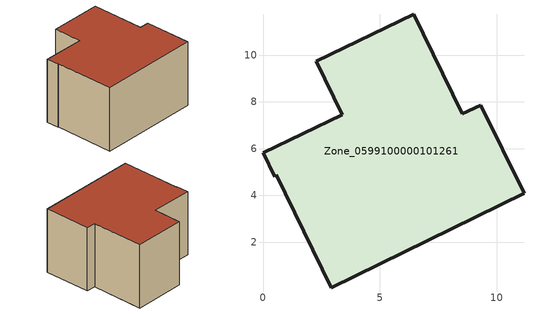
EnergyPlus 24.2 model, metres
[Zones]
Zone_0599100000101261
 floor ground (C_G): 11.18,4.09 2.93,0.04 0.56,4.89 0.5,4.79 0,5.82 3.39,7.45 2.28,9.74 6.45,11.76 8.54,7.49 9.33,7.87 z0
 wall outside (C_F): 11.18,4.09 9.33,7.87 8.54,7.49 6.45,11.76 2.28,9.74 3.39,7.45 0,5.82 0.5,4.79 0.56,4.89 2.93,0.04 11.18,4.09 z0:5.82
 roof outside (C_R): 2.93,0.04 11.18,4.09 9.33,7.87 8.54,7.49 6.45,11.76 2.28,9.74 3.39,7.45 0,5.82 0.5,4.79 0.56,4.89 z5.82
[BUILDING]
Pand.0599100000101261: North Axis=0; Terrain=City; Loads Convergence Tolerance Value=0.04; Temperature Convergence Tolerance Value=0.4; Solar Distribution=FullExterior; Maximum Number of Warmup Days=25; Minimum Number of Warmup Days=1
[Site:Location]
Rotterdam.The.Hague.AP_ZH_NLD Design_Conditions: Latitude=51.96; Longitude=4.45; Time Zone=1; Elevation=-4.5
[SITE:GROUNDTEMPERATURE:BUILDINGSURFACE]
18, 18, 18, 18, 18, 18, 18, 18, 18, 18, 18, 18
[MATERIAL] Thermal Absorptance=0.9; Solar Absorptance=0.7; Visible Absorptance=0.7
Name | Roughness | Thickness | Conductivity | Density | Specific Heat
G.TC.1946-1964 | MediumSmooth | 0.15 | 1 | 540 | 1210
F.TC.1946-1964 | Rough | 0.3 | 0.857143 | 1920 | 840
R.TC.1946-1964 | MediumRough | 0.2 | 0.235294 | 1500 | 1000
[CONSTRUCTION]
C_G: G.TC.1946-1964
C_F: F.TC.1946-1964
C_R: R.TC.1946-1964
[ZONE]
Zone_0599100000101261: Type=1; Multiplier=1; Ceiling Height=Autocalculate; Volume=Autocalculate; Floor Area=autocalculate; Part of Total Floor Area=Yes
[ZONEINFILTRATION:DESIGNFLOWRATE]
Infil_Zone_0599100000101261: Zone or ZoneList or Space or SpaceList=Zone_0599100000101261; Schedule=AlwaysOn; Design Flow Rate Calculation Method=Flow/Area; Flow Rate per Floor Area=0.003; Constant Term Coefficient=1; Temperature Term Coefficient=0; Velocity Term Coefficient=0; Velocity Squared Term Coefficient=0
[HVACTEMPLATE:ZONE:IDEALLOADSAIRSYSTEM]
Zone_0599100000101261: Maximum Heating Supply Air Temperature=50; Minimum Cooling Supply Air Temperature=13; Maximum Heating Supply Air Humidity Ratio=0.0156; Minimum Cooling Supply Air Humidity Ratio=0.0077; Heating Limit=NoLimit; Cooling Limit=NoLimit; Dehumidification Control Type=ConstantSensibleHeatRatio; Cooling Sensible Heat Ratio=0.7; Dehumidification Setpoint=60; Humidification Control Type=None; Humidification Setpoint=30; Outdoor Air Method=None; Outdoor Air Flow Rate per Person=0.00944; Outdoor Air Flow Rate per Zone Floor Area=0; Outdoor Air Flow Rate per Zone=0; Demand Controlled Ventilation Type=None; Outdoor Air Economizer Type=NoEconomizer; Heat Recovery Type=None; Sensible Heat Recovery Effectiveness=0.7; Latent Heat Recovery Effectiveness=0.65
[ZONECONTROL:THERMOSTAT]
ThermostatControl_Zone_0599100000101261: Zone or ZoneList=Zone_0599100000101261; Control Type Schedule=DualSetpointControlType; Control 1=Thermostat_Zone_0599100000101261; Temperature Difference Between Cutout And Setpoint=0
[THERMOSTATSETPOINT:DUALSETPOINT]
Thermostat_Zone_0599100000101261: Heating Setpoint Temperature Schedule=HeatingSetpoint_Zone_0599100000101261; Cooling Setpoint Temperature Schedule=CoolingSetpoint_Zone_0599100000101261
[SCHEDULE:COMPACT]
HeatingSetpoint_Zone_0599100000101261: Through: 12/31, For: AllDays, Until: 24:00, 21
CoolingSetpoint_Zone_0599100000101261: Through: 12/31, For: AllDays, Until: 24:00, 24
DualSetpointControlType: Through: 12/31, For: AllDays, Until: 24:00, 4
AlwaysOn: Through: 12/31, For: AllDays, Until: 24:00, 1
